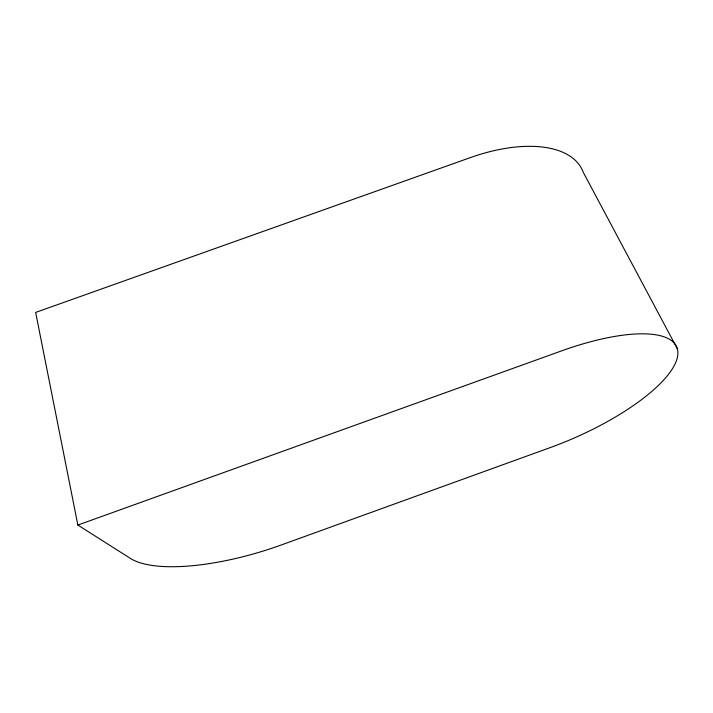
<?xml version="1.0" encoding="UTF-8"?>
<svg xmlns="http://www.w3.org/2000/svg" width="713" height="713" viewBox="0 0 713 713"><rect width="100%" height="100%" fill="white"/><g stroke="black" fill="none" stroke-linecap="round" stroke-linejoin="round"><path stroke-width="1.07" d="M77.86 525.062L561.523 350.903A131.923 42.887 -23.4 0 1 677.778 355.208A131.923 42.887 -23.4 0 1 550.231 447.595L281.261 544.982A132.645 43.341 -17 0 1 130.631 558.537L77.86 525.062L35.65 312.437L470.384 157.6A119.811 60.284 -25.5 0 1 583.261 172.314L677.35 348.809"/></g></svg>
